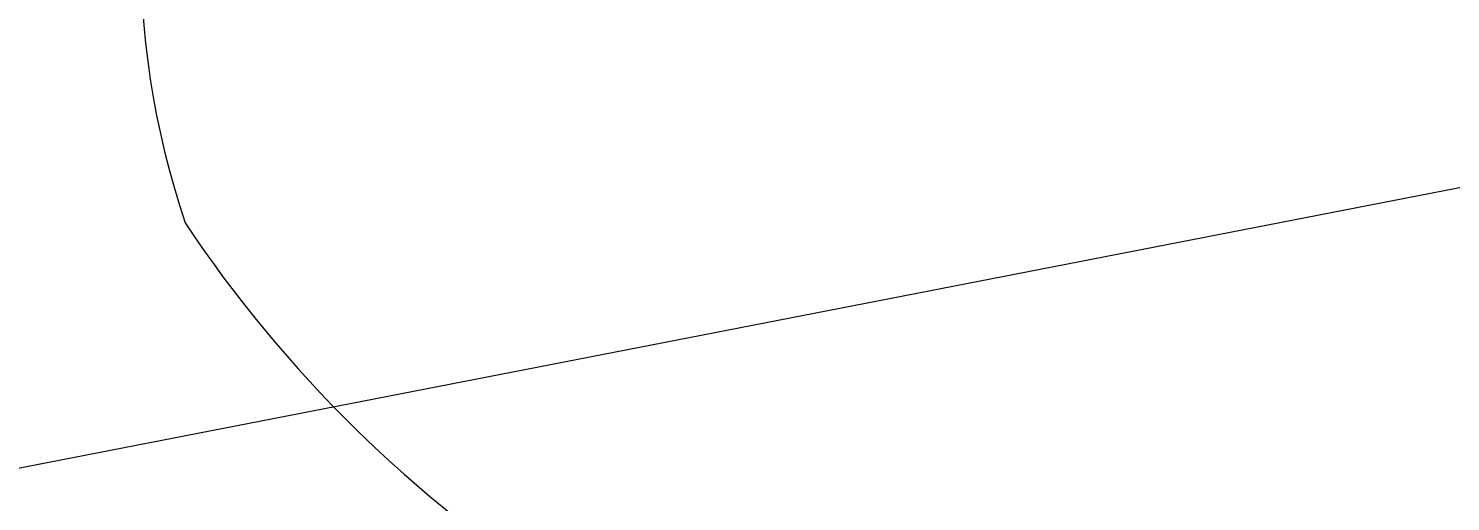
# Model space of a CAD drawing. Header units: millimetres. Extents: x -13407 to 95998, y -2611 to 109495.
# Drawn here: x 17308.542 to 17309.202, y 51158.056 to 51158.276 of the extents above; entities that cross this region are included whole.
import ezdxf
from ezdxf import colors
from ezdxf.entities.mleader import LeaderData, LeaderLine
from ezdxf.math import Vec2, Vec3

# ---------------------------------------------------------------- set-up
doc = ezdxf.new("R2010")
doc.units = ezdxf.units.MM
for name, color, linetype, lineweight in [('АР_Отметки', 250, 'Continuous', 15), ('АР_Размеры', 175, 'Continuous', 9), ('АР_Сущ Несущая стена', 202, 'Continuous', 30)]:
    doc.layers.add(name, color=color, linetype=linetype, lineweight=lineweight)
doc.styles.add('ISOCPEUR', font='isocpeur.ttf', dxfattribs={"width": 0.7})

# ---------------------------------------------------------------- blocks, each defined once
blk = doc.blocks.new('_DotSmall')
at = {"color": 0, "linetype": 'ByBlock', "const_width": 0.5}
blk.add_lwpolyline([(-0.0625, 0, 1), (0.0625, 0, 1)], format="xyb", close=True, dxfattribs=at)

msp = doc.modelspace()

# ---------------------------------------------------------------- linework, layer by layer
at = {"layer": 'АР_Размеры', "color": 5, "ltscale": 150}
msp.add_line((17319.86033, 51160.27955), (15258.66368, 50758.33037), dxfattribs=at)
msp.add_line((17319.86033, 51160.27955), (15258.66368, 50758.33037), dxfattribs=at)
msp.add_line((17319.86033, 51160.27955), (15258.66368, 50758.33037), dxfattribs=at)
msp.add_line((17319.86033, 51160.27955), (15258.66368, 50758.33037), dxfattribs=at)
msp.add_line((17319.86033, 51160.27955), (15258.66368, 50758.33037), dxfattribs=at)
msp.add_line((17319.86033, 51160.27955), (15258.66368, 50758.33037), dxfattribs=at)
msp.add_line((17319.86033, 51160.27955), (15258.66368, 50758.33037), dxfattribs=at)
msp.add_line((17319.86033, 51160.27955), (15258.66368, 50758.33037), dxfattribs=at)
msp.add_line((17319.86033, 51160.27955), (15258.66368, 50758.33037), dxfattribs=at)
msp.add_line((17319.86033, 51160.27955), (15258.66368, 50758.33037), dxfattribs=at)
msp.add_line((17319.86033, 51160.27955), (15258.66368, 50758.33037), dxfattribs=at)
msp.add_line((17319.86033, 51160.27955), (15258.66368, 50758.33037), dxfattribs=at)
msp.add_line((17319.86033, 51160.27955), (15258.66368, 50758.33037), dxfattribs=at)
msp.add_line((17319.86033, 51160.27955), (15258.66368, 50758.33037), dxfattribs=at)
msp.add_line((17319.86033, 51160.27955), (15258.66368, 50758.33037), dxfattribs=at)
msp.add_line((17319.86033, 51160.27955), (15258.66368, 50758.33037), dxfattribs=at)
msp.add_line((17319.86033, 51160.27955), (15258.66368, 50758.33037), dxfattribs=at)
msp.add_line((17319.86033, 51160.27955), (15258.66368, 50758.33037), dxfattribs=at)
msp.add_line((17319.86033, 51160.27955), (15258.66368, 50758.33037), dxfattribs=at)
msp.add_line((17319.86033, 51160.27955), (15258.66368, 50758.33037), dxfattribs=at)
msp.add_line((17319.86033, 51160.27955), (15258.66368, 50758.33037), dxfattribs=at)
msp.add_line((17319.86033, 51160.27955), (15258.66368, 50758.33037), dxfattribs=at)
msp.add_line((17319.86033, 51160.27955), (15258.66368, 50758.33037), dxfattribs=at)
msp.add_line((17319.86033, 51160.27955), (15258.66368, 50758.33037), dxfattribs=at)
msp.add_line((17319.86033, 51160.27955), (15258.66368, 50758.33037), dxfattribs=at)
msp.add_line((17319.86033, 51160.27955), (15258.66368, 50758.33037), dxfattribs=at)
msp.add_line((17319.86033, 51160.27955), (15258.66368, 50758.33037), dxfattribs=at)
msp.add_line((17319.86033, 51160.27955), (15258.66368, 50758.33037), dxfattribs=at)
msp.add_line((17319.86033, 51160.27955), (15258.66368, 50758.33037), dxfattribs=at)
msp.add_line((17319.86033, 51160.27955), (15258.66368, 50758.33037), dxfattribs=at)
msp.add_line((17319.86033, 51160.27955), (15258.66368, 50758.33037), dxfattribs=at)
msp.add_line((17319.86033, 51160.27955), (15258.66368, 50758.33037), dxfattribs=at)
msp.add_line((17319.86033, 51160.27955), (15258.66368, 50758.33037), dxfattribs=at)
msp.add_line((17319.86033, 51160.27955), (15258.66368, 50758.33037), dxfattribs=at)
msp.add_line((17319.86033, 51160.27955), (15258.66368, 50758.33037), dxfattribs=at)
msp.add_line((17319.86033, 51160.27955), (15258.66368, 50758.33037), dxfattribs=at)
msp.add_line((17319.86033, 51160.27955), (15258.66368, 50758.33037), dxfattribs=at)
msp.add_line((17319.86033, 51160.27955), (15258.66368, 50758.33037), dxfattribs=at)
msp.add_line((17319.86033, 51160.27955), (15258.66368, 50758.33037), dxfattribs=at)
msp.add_line((17319.86033, 51160.27955), (15258.66368, 50758.33037), dxfattribs=at)
msp.add_line((17319.86033, 51160.27955), (15258.66368, 50758.33037), dxfattribs=at)
msp.add_line((17319.86033, 51160.27955), (15258.66368, 50758.33037), dxfattribs=at)
msp.add_line((17319.86033, 51160.27955), (15258.66368, 50758.33037), dxfattribs=at)
msp.add_line((17319.86033, 51160.27955), (15258.66368, 50758.33037), dxfattribs=at)
msp.add_line((17319.86033, 51160.27955), (15258.66368, 50758.33037), dxfattribs=at)
msp.add_line((17319.86033, 51160.27955), (15258.66368, 50758.33037), dxfattribs=at)
msp.add_line((17319.86033, 51160.27955), (15258.66368, 50758.33037), dxfattribs=at)
msp.add_line((17319.86033, 51160.27955), (15258.66368, 50758.33037), dxfattribs=at)
msp.add_line((17319.86033, 51160.27955), (15258.66368, 50758.33037), dxfattribs=at)
msp.add_line((17319.86033, 51160.27955), (15258.66368, 50758.33037), dxfattribs=at)
msp.add_line((17319.86033, 51160.27955), (15258.66368, 50758.33037), dxfattribs=at)
msp.add_line((17319.86033, 51160.27955), (15258.66368, 50758.33037), dxfattribs=at)
msp.add_line((17319.86033, 51160.27955), (15258.66368, 50758.33037), dxfattribs=at)
msp.add_line((17319.86033, 51160.27955), (15258.66368, 50758.33037), dxfattribs=at)
msp.add_line((17319.86033, 51160.27955), (15258.66368, 50758.33037), dxfattribs=at)
msp.add_line((17319.86033, 51160.27955), (15258.66368, 50758.33037), dxfattribs=at)
msp.add_line((17319.86033, 51160.27955), (15258.66368, 50758.33037), dxfattribs=at)
at = {"layer": 'АР_Размеры', "color": 5, "lineweight": 0, "ltscale": 100, "transparency": 33554687}
msp.add_lwpolyline([(17305.99768, 51167.42707), (17307.25304, 51160.34408, 0.430028), (17307.6094, 51160.07975), (17308.32968, 51160.20741, 0.109814), (17308.45152, 51160.25803), (17310.34349, 51161.46014, -0.800036), (17310.78362, 51161.06024, -0.079083), (17308.78421, 51158.65355, 0.348803), (17308.61433, 51158.18553, 0.436125), (17309.48596, 51158.04443, 0.038423), (17310.66546, 51159.25614, -0.086853), (17312.27523, 51160.60546, -0.346763), (17312.64947, 51160.5571), (17313.25733, 51159.92187, 0.527877), (17313.75291, 51160.0097), (17314.10543, 51160.81515, -0.527877), (17314.60101, 51160.90299), (17315.20893, 51160.26776, 0.527877), (17315.70452, 51160.3556), (17316.05703, 51161.16105, -0.469739), (17316.50946, 51161.28551), (17318.03035, 51160.20279, 0.667984), (17318.50512, 51160.50571), (17316.93483, 51169.36554, 0.414214)], format="xyb", dxfattribs=at)
msp.add_lwpolyline([(17305.99768, 51167.42707), (17307.25304, 51160.34408, 0.430028), (17307.6094, 51160.07975), (17308.32968, 51160.20741, 0.109814), (17308.45152, 51160.25803), (17310.34349, 51161.46014, -0.800036), (17310.78362, 51161.06024, -0.079083), (17308.78421, 51158.65355, 0.348803), (17308.61433, 51158.18553, 0.436125), (17309.48596, 51158.04443, 0.038423), (17310.66546, 51159.25614, -0.086853), (17312.27523, 51160.60546, -0.346763), (17312.64947, 51160.5571), (17313.25733, 51159.92187, 0.527877), (17313.75291, 51160.0097), (17314.10543, 51160.81515, -0.527877), (17314.60101, 51160.90299), (17315.20893, 51160.26776, 0.527877), (17315.70452, 51160.3556), (17316.05703, 51161.16105, -0.469739), (17316.50946, 51161.28551), (17318.03035, 51160.20279, 0.667984), (17318.50512, 51160.50571), (17316.93483, 51169.36554, 0.414214)], format="xyb", dxfattribs=at)
msp.add_lwpolyline([(17305.99768, 51167.42707), (17307.25304, 51160.34408, 0.430028), (17307.6094, 51160.07975), (17308.32968, 51160.20741, 0.109814), (17308.45152, 51160.25803), (17310.34349, 51161.46014, -0.800036), (17310.78362, 51161.06024, -0.079083), (17308.78421, 51158.65355, 0.348803), (17308.61433, 51158.18553, 0.436125), (17309.48596, 51158.04443, 0.038423), (17310.66546, 51159.25614, -0.086853), (17312.27523, 51160.60546, -0.346763), (17312.64947, 51160.5571), (17313.25733, 51159.92187, 0.527877), (17313.75291, 51160.0097), (17314.10543, 51160.81515, -0.527877), (17314.60101, 51160.90299), (17315.20893, 51160.26776, 0.527877), (17315.70452, 51160.3556), (17316.05703, 51161.16105, -0.469739), (17316.50946, 51161.28551), (17318.03035, 51160.20279, 0.667984), (17318.50512, 51160.50571), (17316.93483, 51169.36554, 0.414214)], format="xyb", dxfattribs=at)
msp.add_lwpolyline([(17305.99768, 51167.42707), (17307.25304, 51160.34408, 0.430028), (17307.6094, 51160.07975), (17308.32968, 51160.20741, 0.109814), (17308.45152, 51160.25803), (17310.34349, 51161.46014, -0.800036), (17310.78362, 51161.06024, -0.079083), (17308.78421, 51158.65355, 0.348803), (17308.61433, 51158.18553, 0.436125), (17309.48596, 51158.04443, 0.038423), (17310.66546, 51159.25614, -0.086853), (17312.27523, 51160.60546, -0.346763), (17312.64947, 51160.5571), (17313.25733, 51159.92187, 0.527877), (17313.75291, 51160.0097), (17314.10543, 51160.81515, -0.527877), (17314.60101, 51160.90299), (17315.20893, 51160.26776, 0.527877), (17315.70452, 51160.3556), (17316.05703, 51161.16105, -0.469739), (17316.50946, 51161.28551), (17318.03035, 51160.20279, 0.667984), (17318.50512, 51160.50571), (17316.93483, 51169.36554, 0.414214)], format="xyb", dxfattribs=at)
msp.add_lwpolyline([(17305.99768, 51167.42707), (17307.25304, 51160.34408, 0.430028), (17307.6094, 51160.07975), (17308.32968, 51160.20741, 0.109814), (17308.45152, 51160.25803), (17310.34349, 51161.46014, -0.800036), (17310.78362, 51161.06024, -0.079083), (17308.78421, 51158.65355, 0.348803), (17308.61433, 51158.18553, 0.436125), (17309.48596, 51158.04443, 0.038423), (17310.66546, 51159.25614, -0.086853), (17312.27523, 51160.60546, -0.346763), (17312.64947, 51160.5571), (17313.25733, 51159.92187, 0.527877), (17313.75291, 51160.0097), (17314.10543, 51160.81515, -0.527877), (17314.60101, 51160.90299), (17315.20893, 51160.26776, 0.527877), (17315.70452, 51160.3556), (17316.05703, 51161.16105, -0.469739), (17316.50946, 51161.28551), (17318.03035, 51160.20279, 0.667984), (17318.50512, 51160.50571), (17316.93483, 51169.36554, 0.414214)], format="xyb", dxfattribs=at)
msp.add_lwpolyline([(17305.99768, 51167.42707), (17307.25304, 51160.34408, 0.430028), (17307.6094, 51160.07975), (17308.32968, 51160.20741, 0.109814), (17308.45152, 51160.25803), (17310.34349, 51161.46014, -0.800036), (17310.78362, 51161.06024, -0.079083), (17308.78421, 51158.65355, 0.348803), (17308.61433, 51158.18553, 0.436125), (17309.48596, 51158.04443, 0.038423), (17310.66546, 51159.25614, -0.086853), (17312.27523, 51160.60546, -0.346763), (17312.64947, 51160.5571), (17313.25733, 51159.92187, 0.527877), (17313.75291, 51160.0097), (17314.10543, 51160.81515, -0.527877), (17314.60101, 51160.90299), (17315.20893, 51160.26776, 0.527877), (17315.70452, 51160.3556), (17316.05703, 51161.16105, -0.469739), (17316.50946, 51161.28551), (17318.03035, 51160.20279, 0.667984), (17318.50512, 51160.50571), (17316.93483, 51169.36554, 0.414214)], format="xyb", dxfattribs=at)
msp.add_lwpolyline([(17305.99768, 51167.42707), (17307.25304, 51160.34408, 0.430028), (17307.6094, 51160.07975), (17308.32968, 51160.20741, 0.109814), (17308.45152, 51160.25803), (17310.34349, 51161.46014, -0.800036), (17310.78362, 51161.06024, -0.079083), (17308.78421, 51158.65355, 0.348803), (17308.61433, 51158.18553, 0.436125), (17309.48596, 51158.04443, 0.038423), (17310.66546, 51159.25614, -0.086853), (17312.27523, 51160.60546, -0.346763), (17312.64947, 51160.5571), (17313.25733, 51159.92187, 0.527877), (17313.75291, 51160.0097), (17314.10543, 51160.81515, -0.527877), (17314.60101, 51160.90299), (17315.20893, 51160.26776, 0.527877), (17315.70452, 51160.3556), (17316.05703, 51161.16105, -0.469739), (17316.50946, 51161.28551), (17318.03035, 51160.20279, 0.667984), (17318.50512, 51160.50571), (17316.93483, 51169.36554, 0.414214)], format="xyb", dxfattribs=at)
msp.add_lwpolyline([(17305.99768, 51167.42707), (17307.25304, 51160.34408, 0.430028), (17307.6094, 51160.07975), (17308.32968, 51160.20741, 0.109814), (17308.45152, 51160.25803), (17310.34349, 51161.46014, -0.800036), (17310.78362, 51161.06024, -0.079083), (17308.78421, 51158.65355, 0.348803), (17308.61433, 51158.18553, 0.436125), (17309.48596, 51158.04443, 0.038423), (17310.66546, 51159.25614, -0.086853), (17312.27523, 51160.60546, -0.346763), (17312.64947, 51160.5571), (17313.25733, 51159.92187, 0.527877), (17313.75291, 51160.0097), (17314.10543, 51160.81515, -0.527877), (17314.60101, 51160.90299), (17315.20893, 51160.26776, 0.527877), (17315.70452, 51160.3556), (17316.05703, 51161.16105, -0.469739), (17316.50946, 51161.28551), (17318.03035, 51160.20279, 0.667984), (17318.50512, 51160.50571), (17316.93483, 51169.36554, 0.414214)], format="xyb", dxfattribs=at)
msp.add_lwpolyline([(17305.99768, 51167.42707), (17307.25304, 51160.34408, 0.430028), (17307.6094, 51160.07975), (17308.32968, 51160.20741, 0.109814), (17308.45152, 51160.25803), (17310.34349, 51161.46014, -0.800036), (17310.78362, 51161.06024, -0.079083), (17308.78421, 51158.65355, 0.348803), (17308.61433, 51158.18553, 0.436125), (17309.48596, 51158.04443, 0.038423), (17310.66546, 51159.25614, -0.086853), (17312.27523, 51160.60546, -0.346763), (17312.64947, 51160.5571), (17313.25733, 51159.92187, 0.527877), (17313.75291, 51160.0097), (17314.10543, 51160.81515, -0.527877), (17314.60101, 51160.90299), (17315.20893, 51160.26776, 0.527877), (17315.70452, 51160.3556), (17316.05703, 51161.16105, -0.469739), (17316.50946, 51161.28551), (17318.03035, 51160.20279, 0.667984), (17318.50512, 51160.50571), (17316.93483, 51169.36554, 0.414214)], format="xyb", dxfattribs=at)
msp.add_lwpolyline([(17305.99768, 51167.42707), (17307.25304, 51160.34408, 0.430028), (17307.6094, 51160.07975), (17308.32968, 51160.20741, 0.109814), (17308.45152, 51160.25803), (17310.34349, 51161.46014, -0.800036), (17310.78362, 51161.06024, -0.079083), (17308.78421, 51158.65355, 0.348803), (17308.61433, 51158.18553, 0.436125), (17309.48596, 51158.04443, 0.038423), (17310.66546, 51159.25614, -0.086853), (17312.27523, 51160.60546, -0.346763), (17312.64947, 51160.5571), (17313.25733, 51159.92187, 0.527877), (17313.75291, 51160.0097), (17314.10543, 51160.81515, -0.527877), (17314.60101, 51160.90299), (17315.20893, 51160.26776, 0.527877), (17315.70452, 51160.3556), (17316.05703, 51161.16105, -0.469739), (17316.50946, 51161.28551), (17318.03035, 51160.20279, 0.667984), (17318.50512, 51160.50571), (17316.93483, 51169.36554, 0.414214)], format="xyb", dxfattribs=at)
msp.add_lwpolyline([(17305.99768, 51167.42707), (17307.25304, 51160.34408, 0.430028), (17307.6094, 51160.07975), (17308.32968, 51160.20741, 0.109814), (17308.45152, 51160.25803), (17310.34349, 51161.46014, -0.800036), (17310.78362, 51161.06024, -0.079083), (17308.78421, 51158.65355, 0.348803), (17308.61433, 51158.18553, 0.436125), (17309.48596, 51158.04443, 0.038423), (17310.66546, 51159.25614, -0.086853), (17312.27523, 51160.60546, -0.346763), (17312.64947, 51160.5571), (17313.25733, 51159.92187, 0.527877), (17313.75291, 51160.0097), (17314.10543, 51160.81515, -0.527877), (17314.60101, 51160.90299), (17315.20893, 51160.26776, 0.527877), (17315.70452, 51160.3556), (17316.05703, 51161.16105, -0.469739), (17316.50946, 51161.28551), (17318.03035, 51160.20279, 0.667984), (17318.50512, 51160.50571), (17316.93483, 51169.36554, 0.414214)], format="xyb", dxfattribs=at)
msp.add_lwpolyline([(17305.99768, 51167.42707), (17307.25304, 51160.34408, 0.430028), (17307.6094, 51160.07975), (17308.32968, 51160.20741, 0.109814), (17308.45152, 51160.25803), (17310.34349, 51161.46014, -0.800036), (17310.78362, 51161.06024, -0.079083), (17308.78421, 51158.65355, 0.348803), (17308.61433, 51158.18553, 0.436125), (17309.48596, 51158.04443, 0.038423), (17310.66546, 51159.25614, -0.086853), (17312.27523, 51160.60546, -0.346763), (17312.64947, 51160.5571), (17313.25733, 51159.92187, 0.527877), (17313.75291, 51160.0097), (17314.10543, 51160.81515, -0.527877), (17314.60101, 51160.90299), (17315.20893, 51160.26776, 0.527877), (17315.70452, 51160.3556), (17316.05703, 51161.16105, -0.469739), (17316.50946, 51161.28551), (17318.03035, 51160.20279, 0.667984), (17318.50512, 51160.50571), (17316.93483, 51169.36554, 0.414214)], format="xyb", dxfattribs=at)
msp.add_lwpolyline([(17305.99768, 51167.42707), (17307.25304, 51160.34408, 0.430028), (17307.6094, 51160.07975), (17308.32968, 51160.20741, 0.109814), (17308.45152, 51160.25803), (17310.34349, 51161.46014, -0.800036), (17310.78362, 51161.06024, -0.079083), (17308.78421, 51158.65355, 0.348803), (17308.61433, 51158.18553, 0.436125), (17309.48596, 51158.04443, 0.038423), (17310.66546, 51159.25614, -0.086853), (17312.27523, 51160.60546, -0.346763), (17312.64947, 51160.5571), (17313.25733, 51159.92187, 0.527877), (17313.75291, 51160.0097), (17314.10543, 51160.81515, -0.527877), (17314.60101, 51160.90299), (17315.20893, 51160.26776, 0.527877), (17315.70452, 51160.3556), (17316.05703, 51161.16105, -0.469739), (17316.50946, 51161.28551), (17318.03035, 51160.20279, 0.667984), (17318.50512, 51160.50571), (17316.93483, 51169.36554, 0.414214)], format="xyb", dxfattribs=at)
msp.add_lwpolyline([(17305.99768, 51167.42707), (17307.25304, 51160.34408, 0.430028), (17307.6094, 51160.07975), (17308.32968, 51160.20741, 0.109814), (17308.45152, 51160.25803), (17310.34349, 51161.46014, -0.800036), (17310.78362, 51161.06024, -0.079083), (17308.78421, 51158.65355, 0.348803), (17308.61433, 51158.18553, 0.436125), (17309.48596, 51158.04443, 0.038423), (17310.66546, 51159.25614, -0.086853), (17312.27523, 51160.60546, -0.346763), (17312.64947, 51160.5571), (17313.25733, 51159.92187, 0.527877), (17313.75291, 51160.0097), (17314.10543, 51160.81515, -0.527877), (17314.60101, 51160.90299), (17315.20893, 51160.26776, 0.527877), (17315.70452, 51160.3556), (17316.05703, 51161.16105, -0.469739), (17316.50946, 51161.28551), (17318.03035, 51160.20279, 0.667984), (17318.50512, 51160.50571), (17316.93483, 51169.36554, 0.414214)], format="xyb", dxfattribs=at)
msp.add_lwpolyline([(17305.99768, 51167.42707), (17307.25304, 51160.34408, 0.430028), (17307.6094, 51160.07975), (17308.32968, 51160.20741, 0.109814), (17308.45152, 51160.25803), (17310.34349, 51161.46014, -0.800036), (17310.78362, 51161.06024, -0.079083), (17308.78421, 51158.65355, 0.348803), (17308.61433, 51158.18553, 0.436125), (17309.48596, 51158.04443, 0.038423), (17310.66546, 51159.25614, -0.086853), (17312.27523, 51160.60546, -0.346763), (17312.64947, 51160.5571), (17313.25733, 51159.92187, 0.527877), (17313.75291, 51160.0097), (17314.10543, 51160.81515, -0.527877), (17314.60101, 51160.90299), (17315.20893, 51160.26776, 0.527877), (17315.70452, 51160.3556), (17316.05703, 51161.16105, -0.469739), (17316.50946, 51161.28551), (17318.03035, 51160.20279, 0.667984), (17318.50512, 51160.50571), (17316.93483, 51169.36554, 0.414214)], format="xyb", dxfattribs=at)
msp.add_lwpolyline([(17305.99768, 51167.42707), (17307.25304, 51160.34408, 0.430028), (17307.6094, 51160.07975), (17308.32968, 51160.20741, 0.109814), (17308.45152, 51160.25803), (17310.34349, 51161.46014, -0.800036), (17310.78362, 51161.06024, -0.079083), (17308.78421, 51158.65355, 0.348803), (17308.61433, 51158.18553, 0.436125), (17309.48596, 51158.04443, 0.038423), (17310.66546, 51159.25614, -0.086853), (17312.27523, 51160.60546, -0.346763), (17312.64947, 51160.5571), (17313.25733, 51159.92187, 0.527877), (17313.75291, 51160.0097), (17314.10543, 51160.81515, -0.527877), (17314.60101, 51160.90299), (17315.20893, 51160.26776, 0.527877), (17315.70452, 51160.3556), (17316.05703, 51161.16105, -0.469739), (17316.50946, 51161.28551), (17318.03035, 51160.20279, 0.667984), (17318.50512, 51160.50571), (17316.93483, 51169.36554, 0.414214)], format="xyb", dxfattribs=at)
msp.add_lwpolyline([(17305.99768, 51167.42707), (17307.25304, 51160.34408, 0.430028), (17307.6094, 51160.07975), (17308.32968, 51160.20741, 0.109814), (17308.45152, 51160.25803), (17310.34349, 51161.46014, -0.800036), (17310.78362, 51161.06024, -0.079083), (17308.78421, 51158.65355, 0.348803), (17308.61433, 51158.18553, 0.436125), (17309.48596, 51158.04443, 0.038423), (17310.66546, 51159.25614, -0.086853), (17312.27523, 51160.60546, -0.346763), (17312.64947, 51160.5571), (17313.25733, 51159.92187, 0.527877), (17313.75291, 51160.0097), (17314.10543, 51160.81515, -0.527877), (17314.60101, 51160.90299), (17315.20893, 51160.26776, 0.527877), (17315.70452, 51160.3556), (17316.05703, 51161.16105, -0.469739), (17316.50946, 51161.28551), (17318.03035, 51160.20279, 0.667984), (17318.50512, 51160.50571), (17316.93483, 51169.36554, 0.414214)], format="xyb", dxfattribs=at)
msp.add_lwpolyline([(17305.99768, 51167.42707), (17307.25304, 51160.34408, 0.430028), (17307.6094, 51160.07975), (17308.32968, 51160.20741, 0.109814), (17308.45152, 51160.25803), (17310.34349, 51161.46014, -0.800036), (17310.78362, 51161.06024, -0.079083), (17308.78421, 51158.65355, 0.348803), (17308.61433, 51158.18553, 0.436125), (17309.48596, 51158.04443, 0.038423), (17310.66546, 51159.25614, -0.086853), (17312.27523, 51160.60546, -0.346763), (17312.64947, 51160.5571), (17313.25733, 51159.92187, 0.527877), (17313.75291, 51160.0097), (17314.10543, 51160.81515, -0.527877), (17314.60101, 51160.90299), (17315.20893, 51160.26776, 0.527877), (17315.70452, 51160.3556), (17316.05703, 51161.16105, -0.469739), (17316.50946, 51161.28551), (17318.03035, 51160.20279, 0.667984), (17318.50512, 51160.50571), (17316.93483, 51169.36554, 0.414214)], format="xyb", dxfattribs=at)
msp.add_lwpolyline([(17305.99768, 51167.42707), (17307.25304, 51160.34408, 0.430028), (17307.6094, 51160.07975), (17308.32968, 51160.20741, 0.109814), (17308.45152, 51160.25803), (17310.34349, 51161.46014, -0.800036), (17310.78362, 51161.06024, -0.079083), (17308.78421, 51158.65355, 0.348803), (17308.61433, 51158.18553, 0.436125), (17309.48596, 51158.04443, 0.038423), (17310.66546, 51159.25614, -0.086853), (17312.27523, 51160.60546, -0.346763), (17312.64947, 51160.5571), (17313.25733, 51159.92187, 0.527877), (17313.75291, 51160.0097), (17314.10543, 51160.81515, -0.527877), (17314.60101, 51160.90299), (17315.20893, 51160.26776, 0.527877), (17315.70452, 51160.3556), (17316.05703, 51161.16105, -0.469739), (17316.50946, 51161.28551), (17318.03035, 51160.20279, 0.667984), (17318.50512, 51160.50571), (17316.93483, 51169.36554, 0.414214)], format="xyb", dxfattribs=at)
msp.add_lwpolyline([(17305.99768, 51167.42707), (17307.25304, 51160.34408, 0.430028), (17307.6094, 51160.07975), (17308.32968, 51160.20741, 0.109814), (17308.45152, 51160.25803), (17310.34349, 51161.46014, -0.800036), (17310.78362, 51161.06024, -0.079083), (17308.78421, 51158.65355, 0.348803), (17308.61433, 51158.18553, 0.436125), (17309.48596, 51158.04443, 0.038423), (17310.66546, 51159.25614, -0.086853), (17312.27523, 51160.60546, -0.346763), (17312.64947, 51160.5571), (17313.25733, 51159.92187, 0.527877), (17313.75291, 51160.0097), (17314.10543, 51160.81515, -0.527877), (17314.60101, 51160.90299), (17315.20893, 51160.26776, 0.527877), (17315.70452, 51160.3556), (17316.05703, 51161.16105, -0.469739), (17316.50946, 51161.28551), (17318.03035, 51160.20279, 0.667984), (17318.50512, 51160.50571), (17316.93483, 51169.36554, 0.414214)], format="xyb", dxfattribs=at)
msp.add_lwpolyline([(17305.99768, 51167.42707), (17307.25304, 51160.34408, 0.430028), (17307.6094, 51160.07975), (17308.32968, 51160.20741, 0.109814), (17308.45152, 51160.25803), (17310.34349, 51161.46014, -0.800036), (17310.78362, 51161.06024, -0.079083), (17308.78421, 51158.65355, 0.348803), (17308.61433, 51158.18553, 0.436125), (17309.48596, 51158.04443, 0.038423), (17310.66546, 51159.25614, -0.086853), (17312.27523, 51160.60546, -0.346763), (17312.64947, 51160.5571), (17313.25733, 51159.92187, 0.527877), (17313.75291, 51160.0097), (17314.10543, 51160.81515, -0.527877), (17314.60101, 51160.90299), (17315.20893, 51160.26776, 0.527877), (17315.70452, 51160.3556), (17316.05703, 51161.16105, -0.469739), (17316.50946, 51161.28551), (17318.03035, 51160.20279, 0.667984), (17318.50512, 51160.50571), (17316.93483, 51169.36554, 0.414214)], format="xyb", dxfattribs=at)
msp.add_lwpolyline([(17305.99768, 51167.42707), (17307.25304, 51160.34408, 0.430028), (17307.6094, 51160.07975), (17308.32968, 51160.20741, 0.109814), (17308.45152, 51160.25803), (17310.34349, 51161.46014, -0.800036), (17310.78362, 51161.06024, -0.079083), (17308.78421, 51158.65355, 0.348803), (17308.61433, 51158.18553, 0.436125), (17309.48596, 51158.04443, 0.038423), (17310.66546, 51159.25614, -0.086853), (17312.27523, 51160.60546, -0.346763), (17312.64947, 51160.5571), (17313.25733, 51159.92187, 0.527877), (17313.75291, 51160.0097), (17314.10543, 51160.81515, -0.527877), (17314.60101, 51160.90299), (17315.20893, 51160.26776, 0.527877), (17315.70452, 51160.3556), (17316.05703, 51161.16105, -0.469739), (17316.50946, 51161.28551), (17318.03035, 51160.20279, 0.667984), (17318.50512, 51160.50571), (17316.93483, 51169.36554, 0.414214)], format="xyb", dxfattribs=at)
msp.add_lwpolyline([(17305.99768, 51167.42707), (17307.25304, 51160.34408, 0.430028), (17307.6094, 51160.07975), (17308.32968, 51160.20741, 0.109814), (17308.45152, 51160.25803), (17310.34349, 51161.46014, -0.800036), (17310.78362, 51161.06024, -0.079083), (17308.78421, 51158.65355, 0.348803), (17308.61433, 51158.18553, 0.436125), (17309.48596, 51158.04443, 0.038423), (17310.66546, 51159.25614, -0.086853), (17312.27523, 51160.60546, -0.346763), (17312.64947, 51160.5571), (17313.25733, 51159.92187, 0.527877), (17313.75291, 51160.0097), (17314.10543, 51160.81515, -0.527877), (17314.60101, 51160.90299), (17315.20893, 51160.26776, 0.527877), (17315.70452, 51160.3556), (17316.05703, 51161.16105, -0.469739), (17316.50946, 51161.28551), (17318.03035, 51160.20279, 0.667984), (17318.50512, 51160.50571), (17316.93483, 51169.36554, 0.414214)], format="xyb", dxfattribs=at)
msp.add_lwpolyline([(17305.99768, 51167.42707), (17307.25304, 51160.34408, 0.430028), (17307.6094, 51160.07975), (17308.32968, 51160.20741, 0.109814), (17308.45152, 51160.25803), (17310.34349, 51161.46014, -0.800036), (17310.78362, 51161.06024, -0.079083), (17308.78421, 51158.65355, 0.348803), (17308.61433, 51158.18553, 0.436125), (17309.48596, 51158.04443, 0.038423), (17310.66546, 51159.25614, -0.086853), (17312.27523, 51160.60546, -0.346763), (17312.64947, 51160.5571), (17313.25733, 51159.92187, 0.527877), (17313.75291, 51160.0097), (17314.10543, 51160.81515, -0.527877), (17314.60101, 51160.90299), (17315.20893, 51160.26776, 0.527877), (17315.70452, 51160.3556), (17316.05703, 51161.16105, -0.469739), (17316.50946, 51161.28551), (17318.03035, 51160.20279, 0.667984), (17318.50512, 51160.50571), (17316.93483, 51169.36554, 0.414214)], format="xyb", dxfattribs=at)
msp.add_lwpolyline([(17305.99768, 51167.42707), (17307.25304, 51160.34408, 0.430028), (17307.6094, 51160.07975), (17308.32968, 51160.20741, 0.109814), (17308.45152, 51160.25803), (17310.34349, 51161.46014, -0.800036), (17310.78362, 51161.06024, -0.079083), (17308.78421, 51158.65355, 0.348803), (17308.61433, 51158.18553, 0.436125), (17309.48596, 51158.04443, 0.038423), (17310.66546, 51159.25614, -0.086853), (17312.27523, 51160.60546, -0.346763), (17312.64947, 51160.5571), (17313.25733, 51159.92187, 0.527877), (17313.75291, 51160.0097), (17314.10543, 51160.81515, -0.527877), (17314.60101, 51160.90299), (17315.20893, 51160.26776, 0.527877), (17315.70452, 51160.3556), (17316.05703, 51161.16105, -0.469739), (17316.50946, 51161.28551), (17318.03035, 51160.20279, 0.667984), (17318.50512, 51160.50571), (17316.93483, 51169.36554, 0.414214)], format="xyb", dxfattribs=at)
msp.add_lwpolyline([(17305.99768, 51167.42707), (17307.25304, 51160.34408, 0.430028), (17307.6094, 51160.07975), (17308.32968, 51160.20741, 0.109814), (17308.45152, 51160.25803), (17310.34349, 51161.46014, -0.800036), (17310.78362, 51161.06024, -0.079083), (17308.78421, 51158.65355, 0.348803), (17308.61433, 51158.18553, 0.436125), (17309.48596, 51158.04443, 0.038423), (17310.66546, 51159.25614, -0.086853), (17312.27523, 51160.60546, -0.346763), (17312.64947, 51160.5571), (17313.25733, 51159.92187, 0.527877), (17313.75291, 51160.0097), (17314.10543, 51160.81515, -0.527877), (17314.60101, 51160.90299), (17315.20893, 51160.26776, 0.527877), (17315.70452, 51160.3556), (17316.05703, 51161.16105, -0.469739), (17316.50946, 51161.28551), (17318.03035, 51160.20279, 0.667984), (17318.50512, 51160.50571), (17316.93483, 51169.36554, 0.414214)], format="xyb", dxfattribs=at)
msp.add_lwpolyline([(17305.99768, 51167.42707), (17307.25304, 51160.34408, 0.430028), (17307.6094, 51160.07975), (17308.32968, 51160.20741, 0.109814), (17308.45152, 51160.25803), (17310.34349, 51161.46014, -0.800036), (17310.78362, 51161.06024, -0.079083), (17308.78421, 51158.65355, 0.348803), (17308.61433, 51158.18553, 0.436125), (17309.48596, 51158.04443, 0.038423), (17310.66546, 51159.25614, -0.086853), (17312.27523, 51160.60546, -0.346763), (17312.64947, 51160.5571), (17313.25733, 51159.92187, 0.527877), (17313.75291, 51160.0097), (17314.10543, 51160.81515, -0.527877), (17314.60101, 51160.90299), (17315.20893, 51160.26776, 0.527877), (17315.70452, 51160.3556), (17316.05703, 51161.16105, -0.469739), (17316.50946, 51161.28551), (17318.03035, 51160.20279, 0.667984), (17318.50512, 51160.50571), (17316.93483, 51169.36554, 0.414214)], format="xyb", dxfattribs=at)
msp.add_lwpolyline([(17305.99768, 51167.42707), (17307.25304, 51160.34408, 0.430028), (17307.6094, 51160.07975), (17308.32968, 51160.20741, 0.109814), (17308.45152, 51160.25803), (17310.34349, 51161.46014, -0.800036), (17310.78362, 51161.06024, -0.079083), (17308.78421, 51158.65355, 0.348803), (17308.61433, 51158.18553, 0.436125), (17309.48596, 51158.04443, 0.038423), (17310.66546, 51159.25614, -0.086853), (17312.27523, 51160.60546, -0.346763), (17312.64947, 51160.5571), (17313.25733, 51159.92187, 0.527877), (17313.75291, 51160.0097), (17314.10543, 51160.81515, -0.527877), (17314.60101, 51160.90299), (17315.20893, 51160.26776, 0.527877), (17315.70452, 51160.3556), (17316.05703, 51161.16105, -0.469739), (17316.50946, 51161.28551), (17318.03035, 51160.20279, 0.667984), (17318.50512, 51160.50571), (17316.93483, 51169.36554, 0.414214)], format="xyb", dxfattribs=at)
msp.add_lwpolyline([(17305.99768, 51167.42707), (17307.25304, 51160.34408, 0.430028), (17307.6094, 51160.07975), (17308.32968, 51160.20741, 0.109814), (17308.45152, 51160.25803), (17310.34349, 51161.46014, -0.800036), (17310.78362, 51161.06024, -0.079083), (17308.78421, 51158.65355, 0.348803), (17308.61433, 51158.18553, 0.436125), (17309.48596, 51158.04443, 0.038423), (17310.66546, 51159.25614, -0.086853), (17312.27523, 51160.60546, -0.346763), (17312.64947, 51160.5571), (17313.25733, 51159.92187, 0.527877), (17313.75291, 51160.0097), (17314.10543, 51160.81515, -0.527877), (17314.60101, 51160.90299), (17315.20893, 51160.26776, 0.527877), (17315.70452, 51160.3556), (17316.05703, 51161.16105, -0.469739), (17316.50946, 51161.28551), (17318.03035, 51160.20279, 0.667984), (17318.50512, 51160.50571), (17316.93483, 51169.36554, 0.414214)], format="xyb", dxfattribs=at)
msp.add_lwpolyline([(17305.99768, 51167.42707), (17307.25304, 51160.34408, 0.430028), (17307.6094, 51160.07975), (17308.32968, 51160.20741, 0.109814), (17308.45152, 51160.25803), (17310.34349, 51161.46014, -0.800036), (17310.78362, 51161.06024, -0.079083), (17308.78421, 51158.65355, 0.348803), (17308.61433, 51158.18553, 0.436125), (17309.48596, 51158.04443, 0.038423), (17310.66546, 51159.25614, -0.086853), (17312.27523, 51160.60546, -0.346763), (17312.64947, 51160.5571), (17313.25733, 51159.92187, 0.527877), (17313.75291, 51160.0097), (17314.10543, 51160.81515, -0.527877), (17314.60101, 51160.90299), (17315.20893, 51160.26776, 0.527877), (17315.70452, 51160.3556), (17316.05703, 51161.16105, -0.469739), (17316.50946, 51161.28551), (17318.03035, 51160.20279, 0.667984), (17318.50512, 51160.50571), (17316.93483, 51169.36554, 0.414214)], format="xyb", dxfattribs=at)
msp.add_lwpolyline([(17305.99768, 51167.42707), (17307.25304, 51160.34408, 0.430028), (17307.6094, 51160.07975), (17308.32968, 51160.20741, 0.109814), (17308.45152, 51160.25803), (17310.34349, 51161.46014, -0.800036), (17310.78362, 51161.06024, -0.079083), (17308.78421, 51158.65355, 0.348803), (17308.61433, 51158.18553, 0.436125), (17309.48596, 51158.04443, 0.038423), (17310.66546, 51159.25614, -0.086853), (17312.27523, 51160.60546, -0.346763), (17312.64947, 51160.5571), (17313.25733, 51159.92187, 0.527877), (17313.75291, 51160.0097), (17314.10543, 51160.81515, -0.527877), (17314.60101, 51160.90299), (17315.20893, 51160.26776, 0.527877), (17315.70452, 51160.3556), (17316.05703, 51161.16105, -0.469739), (17316.50946, 51161.28551), (17318.03035, 51160.20279, 0.667984), (17318.50512, 51160.50571), (17316.93483, 51169.36554, 0.414214)], format="xyb", dxfattribs=at)
msp.add_lwpolyline([(17305.99768, 51167.42707), (17307.25304, 51160.34408, 0.430028), (17307.6094, 51160.07975), (17308.32968, 51160.20741, 0.109814), (17308.45152, 51160.25803), (17310.34349, 51161.46014, -0.800036), (17310.78362, 51161.06024, -0.079083), (17308.78421, 51158.65355, 0.348803), (17308.61433, 51158.18553, 0.436125), (17309.48596, 51158.04443, 0.038423), (17310.66546, 51159.25614, -0.086853), (17312.27523, 51160.60546, -0.346763), (17312.64947, 51160.5571), (17313.25733, 51159.92187, 0.527877), (17313.75291, 51160.0097), (17314.10543, 51160.81515, -0.527877), (17314.60101, 51160.90299), (17315.20893, 51160.26776, 0.527877), (17315.70452, 51160.3556), (17316.05703, 51161.16105, -0.469739), (17316.50946, 51161.28551), (17318.03035, 51160.20279, 0.667984), (17318.50512, 51160.50571), (17316.93483, 51169.36554, 0.414214)], format="xyb", dxfattribs=at)
msp.add_lwpolyline([(17305.99768, 51167.42707), (17307.25304, 51160.34408, 0.430028), (17307.6094, 51160.07975), (17308.32968, 51160.20741, 0.109814), (17308.45152, 51160.25803), (17310.34349, 51161.46014, -0.800036), (17310.78362, 51161.06024, -0.079083), (17308.78421, 51158.65355, 0.348803), (17308.61433, 51158.18553, 0.436125), (17309.48596, 51158.04443, 0.038423), (17310.66546, 51159.25614, -0.086853), (17312.27523, 51160.60546, -0.346763), (17312.64947, 51160.5571), (17313.25733, 51159.92187, 0.527877), (17313.75291, 51160.0097), (17314.10543, 51160.81515, -0.527877), (17314.60101, 51160.90299), (17315.20893, 51160.26776, 0.527877), (17315.70452, 51160.3556), (17316.05703, 51161.16105, -0.469739), (17316.50946, 51161.28551), (17318.03035, 51160.20279, 0.667984), (17318.50512, 51160.50571), (17316.93483, 51169.36554, 0.414214)], format="xyb", dxfattribs=at)
msp.add_lwpolyline([(17305.99768, 51167.42707), (17307.25304, 51160.34408, 0.430028), (17307.6094, 51160.07975), (17308.32968, 51160.20741, 0.109814), (17308.45152, 51160.25803), (17310.34349, 51161.46014, -0.800036), (17310.78362, 51161.06024, -0.079083), (17308.78421, 51158.65355, 0.348803), (17308.61433, 51158.18553, 0.436125), (17309.48596, 51158.04443, 0.038423), (17310.66546, 51159.25614, -0.086853), (17312.27523, 51160.60546, -0.346763), (17312.64947, 51160.5571), (17313.25733, 51159.92187, 0.527877), (17313.75291, 51160.0097), (17314.10543, 51160.81515, -0.527877), (17314.60101, 51160.90299), (17315.20893, 51160.26776, 0.527877), (17315.70452, 51160.3556), (17316.05703, 51161.16105, -0.469739), (17316.50946, 51161.28551), (17318.03035, 51160.20279, 0.667984), (17318.50512, 51160.50571), (17316.93483, 51169.36554, 0.414214)], format="xyb", dxfattribs=at)
msp.add_lwpolyline([(17305.99768, 51167.42707), (17307.25304, 51160.34408, 0.430028), (17307.6094, 51160.07975), (17308.32968, 51160.20741, 0.109814), (17308.45152, 51160.25803), (17310.34349, 51161.46014, -0.800036), (17310.78362, 51161.06024, -0.079083), (17308.78421, 51158.65355, 0.348803), (17308.61433, 51158.18553, 0.436125), (17309.48596, 51158.04443, 0.038423), (17310.66546, 51159.25614, -0.086853), (17312.27523, 51160.60546, -0.346763), (17312.64947, 51160.5571), (17313.25733, 51159.92187, 0.527877), (17313.75291, 51160.0097), (17314.10543, 51160.81515, -0.527877), (17314.60101, 51160.90299), (17315.20893, 51160.26776, 0.527877), (17315.70452, 51160.3556), (17316.05703, 51161.16105, -0.469739), (17316.50946, 51161.28551), (17318.03035, 51160.20279, 0.667984), (17318.50512, 51160.50571), (17316.93483, 51169.36554, 0.414214)], format="xyb", dxfattribs=at)
msp.add_lwpolyline([(17305.99768, 51167.42707), (17307.25304, 51160.34408, 0.430028), (17307.6094, 51160.07975), (17308.32968, 51160.20741, 0.109814), (17308.45152, 51160.25803), (17310.34349, 51161.46014, -0.800036), (17310.78362, 51161.06024, -0.079083), (17308.78421, 51158.65355, 0.348803), (17308.61433, 51158.18553, 0.436125), (17309.48596, 51158.04443, 0.038423), (17310.66546, 51159.25614, -0.086853), (17312.27523, 51160.60546, -0.346763), (17312.64947, 51160.5571), (17313.25733, 51159.92187, 0.527877), (17313.75291, 51160.0097), (17314.10543, 51160.81515, -0.527877), (17314.60101, 51160.90299), (17315.20893, 51160.26776, 0.527877), (17315.70452, 51160.3556), (17316.05703, 51161.16105, -0.469739), (17316.50946, 51161.28551), (17318.03035, 51160.20279, 0.667984), (17318.50512, 51160.50571), (17316.93483, 51169.36554, 0.414214)], format="xyb", dxfattribs=at)
msp.add_lwpolyline([(17305.99768, 51167.42707), (17307.25304, 51160.34408, 0.430028), (17307.6094, 51160.07975), (17308.32968, 51160.20741, 0.109814), (17308.45152, 51160.25803), (17310.34349, 51161.46014, -0.800036), (17310.78362, 51161.06024, -0.079083), (17308.78421, 51158.65355, 0.348803), (17308.61433, 51158.18553, 0.436125), (17309.48596, 51158.04443, 0.038423), (17310.66546, 51159.25614, -0.086853), (17312.27523, 51160.60546, -0.346763), (17312.64947, 51160.5571), (17313.25733, 51159.92187, 0.527877), (17313.75291, 51160.0097), (17314.10543, 51160.81515, -0.527877), (17314.60101, 51160.90299), (17315.20893, 51160.26776, 0.527877), (17315.70452, 51160.3556), (17316.05703, 51161.16105, -0.469739), (17316.50946, 51161.28551), (17318.03035, 51160.20279, 0.667984), (17318.50512, 51160.50571), (17316.93483, 51169.36554, 0.414214)], format="xyb", dxfattribs=at)
msp.add_lwpolyline([(17305.99768, 51167.42707), (17307.25304, 51160.34408, 0.430028), (17307.6094, 51160.07975), (17308.32968, 51160.20741, 0.109814), (17308.45152, 51160.25803), (17310.34349, 51161.46014, -0.800036), (17310.78362, 51161.06024, -0.079083), (17308.78421, 51158.65355, 0.348803), (17308.61433, 51158.18553, 0.436125), (17309.48596, 51158.04443, 0.038423), (17310.66546, 51159.25614, -0.086853), (17312.27523, 51160.60546, -0.346763), (17312.64947, 51160.5571), (17313.25733, 51159.92187, 0.527877), (17313.75291, 51160.0097), (17314.10543, 51160.81515, -0.527877), (17314.60101, 51160.90299), (17315.20893, 51160.26776, 0.527877), (17315.70452, 51160.3556), (17316.05703, 51161.16105, -0.469739), (17316.50946, 51161.28551), (17318.03035, 51160.20279, 0.667984), (17318.50512, 51160.50571), (17316.93483, 51169.36554, 0.414214)], format="xyb", dxfattribs=at)
msp.add_lwpolyline([(17305.99768, 51167.42707), (17307.25304, 51160.34408, 0.430028), (17307.6094, 51160.07975), (17308.32968, 51160.20741, 0.109814), (17308.45152, 51160.25803), (17310.34349, 51161.46014, -0.800036), (17310.78362, 51161.06024, -0.079083), (17308.78421, 51158.65355, 0.348803), (17308.61433, 51158.18553, 0.436125), (17309.48596, 51158.04443, 0.038423), (17310.66546, 51159.25614, -0.086853), (17312.27523, 51160.60546, -0.346763), (17312.64947, 51160.5571), (17313.25733, 51159.92187, 0.527877), (17313.75291, 51160.0097), (17314.10543, 51160.81515, -0.527877), (17314.60101, 51160.90299), (17315.20893, 51160.26776, 0.527877), (17315.70452, 51160.3556), (17316.05703, 51161.16105, -0.469739), (17316.50946, 51161.28551), (17318.03035, 51160.20279, 0.667984), (17318.50512, 51160.50571), (17316.93483, 51169.36554, 0.414214)], format="xyb", dxfattribs=at)
msp.add_lwpolyline([(17305.99768, 51167.42707), (17307.25304, 51160.34408, 0.430028), (17307.6094, 51160.07975), (17308.32968, 51160.20741, 0.109814), (17308.45152, 51160.25803), (17310.34349, 51161.46014, -0.800036), (17310.78362, 51161.06024, -0.079083), (17308.78421, 51158.65355, 0.348803), (17308.61433, 51158.18553, 0.436125), (17309.48596, 51158.04443, 0.038423), (17310.66546, 51159.25614, -0.086853), (17312.27523, 51160.60546, -0.346763), (17312.64947, 51160.5571), (17313.25733, 51159.92187, 0.527877), (17313.75291, 51160.0097), (17314.10543, 51160.81515, -0.527877), (17314.60101, 51160.90299), (17315.20893, 51160.26776, 0.527877), (17315.70452, 51160.3556), (17316.05703, 51161.16105, -0.469739), (17316.50946, 51161.28551), (17318.03035, 51160.20279, 0.667984), (17318.50512, 51160.50571), (17316.93483, 51169.36554, 0.414214)], format="xyb", dxfattribs=at)
msp.add_lwpolyline([(17305.99768, 51167.42707), (17307.25304, 51160.34408, 0.430028), (17307.6094, 51160.07975), (17308.32968, 51160.20741, 0.109814), (17308.45152, 51160.25803), (17310.34349, 51161.46014, -0.800036), (17310.78362, 51161.06024, -0.079083), (17308.78421, 51158.65355, 0.348803), (17308.61433, 51158.18553, 0.436125), (17309.48596, 51158.04443, 0.038423), (17310.66546, 51159.25614, -0.086853), (17312.27523, 51160.60546, -0.346763), (17312.64947, 51160.5571), (17313.25733, 51159.92187, 0.527877), (17313.75291, 51160.0097), (17314.10543, 51160.81515, -0.527877), (17314.60101, 51160.90299), (17315.20893, 51160.26776, 0.527877), (17315.70452, 51160.3556), (17316.05703, 51161.16105, -0.469739), (17316.50946, 51161.28551), (17318.03035, 51160.20279, 0.667984), (17318.50512, 51160.50571), (17316.93483, 51169.36554, 0.414214)], format="xyb", dxfattribs=at)
msp.add_lwpolyline([(17305.99768, 51167.42707), (17307.25304, 51160.34408, 0.430028), (17307.6094, 51160.07975), (17308.32968, 51160.20741, 0.109814), (17308.45152, 51160.25803), (17310.34349, 51161.46014, -0.800036), (17310.78362, 51161.06024, -0.079083), (17308.78421, 51158.65355, 0.348803), (17308.61433, 51158.18553, 0.436125), (17309.48596, 51158.04443, 0.038423), (17310.66546, 51159.25614, -0.086853), (17312.27523, 51160.60546, -0.346763), (17312.64947, 51160.5571), (17313.25733, 51159.92187, 0.527877), (17313.75291, 51160.0097), (17314.10543, 51160.81515, -0.527877), (17314.60101, 51160.90299), (17315.20893, 51160.26776, 0.527877), (17315.70452, 51160.3556), (17316.05703, 51161.16105, -0.469739), (17316.50946, 51161.28551), (17318.03035, 51160.20279, 0.667984), (17318.50512, 51160.50571), (17316.93483, 51169.36554, 0.414214)], format="xyb", dxfattribs=at)
msp.add_lwpolyline([(17305.99768, 51167.42707), (17307.25304, 51160.34408, 0.430028), (17307.6094, 51160.07975), (17308.32968, 51160.20741, 0.109814), (17308.45152, 51160.25803), (17310.34349, 51161.46014, -0.800036), (17310.78362, 51161.06024, -0.079083), (17308.78421, 51158.65355, 0.348803), (17308.61433, 51158.18553, 0.436125), (17309.48596, 51158.04443, 0.038423), (17310.66546, 51159.25614, -0.086853), (17312.27523, 51160.60546, -0.346763), (17312.64947, 51160.5571), (17313.25733, 51159.92187, 0.527877), (17313.75291, 51160.0097), (17314.10543, 51160.81515, -0.527877), (17314.60101, 51160.90299), (17315.20893, 51160.26776, 0.527877), (17315.70452, 51160.3556), (17316.05703, 51161.16105, -0.469739), (17316.50946, 51161.28551), (17318.03035, 51160.20279, 0.667984), (17318.50512, 51160.50571), (17316.93483, 51169.36554, 0.414214)], format="xyb", dxfattribs=at)
msp.add_lwpolyline([(17305.99768, 51167.42707), (17307.25304, 51160.34408, 0.430028), (17307.6094, 51160.07975), (17308.32968, 51160.20741, 0.109814), (17308.45152, 51160.25803), (17310.34349, 51161.46014, -0.800036), (17310.78362, 51161.06024, -0.079083), (17308.78421, 51158.65355, 0.348803), (17308.61433, 51158.18553, 0.436125), (17309.48596, 51158.04443, 0.038423), (17310.66546, 51159.25614, -0.086853), (17312.27523, 51160.60546, -0.346763), (17312.64947, 51160.5571), (17313.25733, 51159.92187, 0.527877), (17313.75291, 51160.0097), (17314.10543, 51160.81515, -0.527877), (17314.60101, 51160.90299), (17315.20893, 51160.26776, 0.527877), (17315.70452, 51160.3556), (17316.05703, 51161.16105, -0.469739), (17316.50946, 51161.28551), (17318.03035, 51160.20279, 0.667984), (17318.50512, 51160.50571), (17316.93483, 51169.36554, 0.414214)], format="xyb", dxfattribs=at)
msp.add_lwpolyline([(17305.99768, 51167.42707), (17307.25304, 51160.34408, 0.430028), (17307.6094, 51160.07975), (17308.32968, 51160.20741, 0.109814), (17308.45152, 51160.25803), (17310.34349, 51161.46014, -0.800036), (17310.78362, 51161.06024, -0.079083), (17308.78421, 51158.65355, 0.348803), (17308.61433, 51158.18553, 0.436125), (17309.48596, 51158.04443, 0.038423), (17310.66546, 51159.25614, -0.086853), (17312.27523, 51160.60546, -0.346763), (17312.64947, 51160.5571), (17313.25733, 51159.92187, 0.527877), (17313.75291, 51160.0097), (17314.10543, 51160.81515, -0.527877), (17314.60101, 51160.90299), (17315.20893, 51160.26776, 0.527877), (17315.70452, 51160.3556), (17316.05703, 51161.16105, -0.469739), (17316.50946, 51161.28551), (17318.03035, 51160.20279, 0.667984), (17318.50512, 51160.50571), (17316.93483, 51169.36554, 0.414214)], format="xyb", dxfattribs=at)
msp.add_lwpolyline([(17305.99768, 51167.42707), (17307.25304, 51160.34408, 0.430028), (17307.6094, 51160.07975), (17308.32968, 51160.20741, 0.109814), (17308.45152, 51160.25803), (17310.34349, 51161.46014, -0.800036), (17310.78362, 51161.06024, -0.079083), (17308.78421, 51158.65355, 0.348803), (17308.61433, 51158.18553, 0.436125), (17309.48596, 51158.04443, 0.038423), (17310.66546, 51159.25614, -0.086853), (17312.27523, 51160.60546, -0.346763), (17312.64947, 51160.5571), (17313.25733, 51159.92187, 0.527877), (17313.75291, 51160.0097), (17314.10543, 51160.81515, -0.527877), (17314.60101, 51160.90299), (17315.20893, 51160.26776, 0.527877), (17315.70452, 51160.3556), (17316.05703, 51161.16105, -0.469739), (17316.50946, 51161.28551), (17318.03035, 51160.20279, 0.667984), (17318.50512, 51160.50571), (17316.93483, 51169.36554, 0.414214)], format="xyb", dxfattribs=at)
msp.add_lwpolyline([(17305.99768, 51167.42707), (17307.25304, 51160.34408, 0.430028), (17307.6094, 51160.07975), (17308.32968, 51160.20741, 0.109814), (17308.45152, 51160.25803), (17310.34349, 51161.46014, -0.800036), (17310.78362, 51161.06024, -0.079083), (17308.78421, 51158.65355, 0.348803), (17308.61433, 51158.18553, 0.436125), (17309.48596, 51158.04443, 0.038423), (17310.66546, 51159.25614, -0.086853), (17312.27523, 51160.60546, -0.346763), (17312.64947, 51160.5571), (17313.25733, 51159.92187, 0.527877), (17313.75291, 51160.0097), (17314.10543, 51160.81515, -0.527877), (17314.60101, 51160.90299), (17315.20893, 51160.26776, 0.527877), (17315.70452, 51160.3556), (17316.05703, 51161.16105, -0.469739), (17316.50946, 51161.28551), (17318.03035, 51160.20279, 0.667984), (17318.50512, 51160.50571), (17316.93483, 51169.36554, 0.414214)], format="xyb", dxfattribs=at)
msp.add_lwpolyline([(17305.99768, 51167.42707), (17307.25304, 51160.34408, 0.430028), (17307.6094, 51160.07975), (17308.32968, 51160.20741, 0.109814), (17308.45152, 51160.25803), (17310.34349, 51161.46014, -0.800036), (17310.78362, 51161.06024, -0.079083), (17308.78421, 51158.65355, 0.348803), (17308.61433, 51158.18553, 0.436125), (17309.48596, 51158.04443, 0.038423), (17310.66546, 51159.25614, -0.086853), (17312.27523, 51160.60546, -0.346763), (17312.64947, 51160.5571), (17313.25733, 51159.92187, 0.527877), (17313.75291, 51160.0097), (17314.10543, 51160.81515, -0.527877), (17314.60101, 51160.90299), (17315.20893, 51160.26776, 0.527877), (17315.70452, 51160.3556), (17316.05703, 51161.16105, -0.469739), (17316.50946, 51161.28551), (17318.03035, 51160.20279, 0.667984), (17318.50512, 51160.50571), (17316.93483, 51169.36554, 0.414214)], format="xyb", dxfattribs=at)
msp.add_lwpolyline([(17305.99768, 51167.42707), (17307.25304, 51160.34408, 0.430028), (17307.6094, 51160.07975), (17308.32968, 51160.20741, 0.109814), (17308.45152, 51160.25803), (17310.34349, 51161.46014, -0.800036), (17310.78362, 51161.06024, -0.079083), (17308.78421, 51158.65355, 0.348803), (17308.61433, 51158.18553, 0.436125), (17309.48596, 51158.04443, 0.038423), (17310.66546, 51159.25614, -0.086853), (17312.27523, 51160.60546, -0.346763), (17312.64947, 51160.5571), (17313.25733, 51159.92187, 0.527877), (17313.75291, 51160.0097), (17314.10543, 51160.81515, -0.527877), (17314.60101, 51160.90299), (17315.20893, 51160.26776, 0.527877), (17315.70452, 51160.3556), (17316.05703, 51161.16105, -0.469739), (17316.50946, 51161.28551), (17318.03035, 51160.20279, 0.667984), (17318.50512, 51160.50571), (17316.93483, 51169.36554, 0.414214)], format="xyb", dxfattribs=at)
msp.add_lwpolyline([(17305.99768, 51167.42707), (17307.25304, 51160.34408, 0.430028), (17307.6094, 51160.07975), (17308.32968, 51160.20741, 0.109814), (17308.45152, 51160.25803), (17310.34349, 51161.46014, -0.800036), (17310.78362, 51161.06024, -0.079083), (17308.78421, 51158.65355, 0.348803), (17308.61433, 51158.18553, 0.436125), (17309.48596, 51158.04443, 0.038423), (17310.66546, 51159.25614, -0.086853), (17312.27523, 51160.60546, -0.346763), (17312.64947, 51160.5571), (17313.25733, 51159.92187, 0.527877), (17313.75291, 51160.0097), (17314.10543, 51160.81515, -0.527877), (17314.60101, 51160.90299), (17315.20893, 51160.26776, 0.527877), (17315.70452, 51160.3556), (17316.05703, 51161.16105, -0.469739), (17316.50946, 51161.28551), (17318.03035, 51160.20279, 0.667984), (17318.50512, 51160.50571), (17316.93483, 51169.36554, 0.414214)], format="xyb", dxfattribs=at)
msp.add_lwpolyline([(17305.99768, 51167.42707), (17307.25304, 51160.34408, 0.430028), (17307.6094, 51160.07975), (17308.32968, 51160.20741, 0.109814), (17308.45152, 51160.25803), (17310.34349, 51161.46014, -0.800036), (17310.78362, 51161.06024, -0.079083), (17308.78421, 51158.65355, 0.348803), (17308.61433, 51158.18553, 0.436125), (17309.48596, 51158.04443, 0.038423), (17310.66546, 51159.25614, -0.086853), (17312.27523, 51160.60546, -0.346763), (17312.64947, 51160.5571), (17313.25733, 51159.92187, 0.527877), (17313.75291, 51160.0097), (17314.10543, 51160.81515, -0.527877), (17314.60101, 51160.90299), (17315.20893, 51160.26776, 0.527877), (17315.70452, 51160.3556), (17316.05703, 51161.16105, -0.469739), (17316.50946, 51161.28551), (17318.03035, 51160.20279, 0.667984), (17318.50512, 51160.50571), (17316.93483, 51169.36554, 0.414214)], format="xyb", dxfattribs=at)
msp.add_lwpolyline([(17305.99768, 51167.42707), (17307.25304, 51160.34408, 0.430028), (17307.6094, 51160.07975), (17308.32968, 51160.20741, 0.109814), (17308.45152, 51160.25803), (17310.34349, 51161.46014, -0.800036), (17310.78362, 51161.06024, -0.079083), (17308.78421, 51158.65355, 0.348803), (17308.61433, 51158.18553, 0.436125), (17309.48596, 51158.04443, 0.038423), (17310.66546, 51159.25614, -0.086853), (17312.27523, 51160.60546, -0.346763), (17312.64947, 51160.5571), (17313.25733, 51159.92187, 0.527877), (17313.75291, 51160.0097), (17314.10543, 51160.81515, -0.527877), (17314.60101, 51160.90299), (17315.20893, 51160.26776, 0.527877), (17315.70452, 51160.3556), (17316.05703, 51161.16105, -0.469739), (17316.50946, 51161.28551), (17318.03035, 51160.20279, 0.667984), (17318.50512, 51160.50571), (17316.93483, 51169.36554, 0.414214)], format="xyb", dxfattribs=at)
msp.add_lwpolyline([(17305.99768, 51167.42707), (17307.25304, 51160.34408, 0.430028), (17307.6094, 51160.07975), (17308.32968, 51160.20741, 0.109814), (17308.45152, 51160.25803), (17310.34349, 51161.46014, -0.800036), (17310.78362, 51161.06024, -0.079083), (17308.78421, 51158.65355, 0.348803), (17308.61433, 51158.18553, 0.436125), (17309.48596, 51158.04443, 0.038423), (17310.66546, 51159.25614, -0.086853), (17312.27523, 51160.60546, -0.346763), (17312.64947, 51160.5571), (17313.25733, 51159.92187, 0.527877), (17313.75291, 51160.0097), (17314.10543, 51160.81515, -0.527877), (17314.60101, 51160.90299), (17315.20893, 51160.26776, 0.527877), (17315.70452, 51160.3556), (17316.05703, 51161.16105, -0.469739), (17316.50946, 51161.28551), (17318.03035, 51160.20279, 0.667984), (17318.50512, 51160.50571), (17316.93483, 51169.36554, 0.414214)], format="xyb", dxfattribs=at)
msp.add_lwpolyline([(17305.99768, 51167.42707), (17307.25304, 51160.34408, 0.430028), (17307.6094, 51160.07975), (17308.32968, 51160.20741, 0.109814), (17308.45152, 51160.25803), (17310.34349, 51161.46014, -0.800036), (17310.78362, 51161.06024, -0.079083), (17308.78421, 51158.65355, 0.348803), (17308.61433, 51158.18553, 0.436125), (17309.48596, 51158.04443, 0.038423), (17310.66546, 51159.25614, -0.086853), (17312.27523, 51160.60546, -0.346763), (17312.64947, 51160.5571), (17313.25733, 51159.92187, 0.527877), (17313.75291, 51160.0097), (17314.10543, 51160.81515, -0.527877), (17314.60101, 51160.90299), (17315.20893, 51160.26776, 0.527877), (17315.70452, 51160.3556), (17316.05703, 51161.16105, -0.469739), (17316.50946, 51161.28551), (17318.03035, 51160.20279, 0.667984), (17318.50512, 51160.50571), (17316.93483, 51169.36554, 0.414214)], format="xyb", dxfattribs=at)
msp.add_lwpolyline([(17305.99768, 51167.42707), (17307.25304, 51160.34408, 0.430028), (17307.6094, 51160.07975), (17308.32968, 51160.20741, 0.109814), (17308.45152, 51160.25803), (17310.34349, 51161.46014, -0.800036), (17310.78362, 51161.06024, -0.079083), (17308.78421, 51158.65355, 0.348803), (17308.61433, 51158.18553, 0.436125), (17309.48596, 51158.04443, 0.038423), (17310.66546, 51159.25614, -0.086853), (17312.27523, 51160.60546, -0.346763), (17312.64947, 51160.5571), (17313.25733, 51159.92187, 0.527877), (17313.75291, 51160.0097), (17314.10543, 51160.81515, -0.527877), (17314.60101, 51160.90299), (17315.20893, 51160.26776, 0.527877), (17315.70452, 51160.3556), (17316.05703, 51161.16105, -0.469739), (17316.50946, 51161.28551), (17318.03035, 51160.20279, 0.667984), (17318.50512, 51160.50571), (17316.93483, 51169.36554, 0.414214)], format="xyb", dxfattribs=at)
msp.add_lwpolyline([(17305.99768, 51167.42707), (17307.25304, 51160.34408, 0.430028), (17307.6094, 51160.07975), (17308.32968, 51160.20741, 0.109814), (17308.45152, 51160.25803), (17310.34349, 51161.46014, -0.800036), (17310.78362, 51161.06024, -0.079083), (17308.78421, 51158.65355, 0.348803), (17308.61433, 51158.18553, 0.436125), (17309.48596, 51158.04443, 0.038423), (17310.66546, 51159.25614, -0.086853), (17312.27523, 51160.60546, -0.346763), (17312.64947, 51160.5571), (17313.25733, 51159.92187, 0.527877), (17313.75291, 51160.0097), (17314.10543, 51160.81515, -0.527877), (17314.60101, 51160.90299), (17315.20893, 51160.26776, 0.527877), (17315.70452, 51160.3556), (17316.05703, 51161.16105, -0.469739), (17316.50946, 51161.28551), (17318.03035, 51160.20279, 0.667984), (17318.50512, 51160.50571), (17316.93483, 51169.36554, 0.414214)], format="xyb", dxfattribs=at)
at = {"layer": 'АР_Сущ Несущая стена', "lineweight": 18, "ltscale": 100}
msp.add_arc((14697.71759, 60279.23349), 9778.65462, 272.592547965, 356.635391374, dxfattribs=at)

# ---------------------------------------------------------------- leaders
at = {"layer": 'АР_Отметки'}
ml = msp.add_multileader_mtext('Standard', dxfattribs=at)
ml.set_content('+7,050', color=256, style='ISOCPEUR')
ml.set_leader_properties(color=256, linetype='Continuous', lineweight=-1)
ml.set_arrow_properties(name='DOTSMALL')
ml.build(insert=Vec2(0, 0))
ml.multileader.update_dxf_attribs({"has_text_frame": 1, "text_left_attachment_type": 4, "text_right_attachment_type": 4, "dogleg_length": 100, "arrow_head_size": 180})
ctx = ml.context
ctx.base_point, ctx.char_height, ctx.arrow_head_size, ctx.landing_gap_size, ctx.plane_origin = Vec3(29759.03742, 73529.31754), 250, 180, 50, Vec3(29677.64397, 72261.75335)
ctx.left_attachment, ctx.right_attachment = 4, 4
notes = []
notes.append((ctx, [(0, (0, 0, 0), (0, 0), (1, 0), 1, [])]))
ctx.mtext.insert, ctx.mtext.width, ctx.mtext.line_spacing_style, ctx.mtext.flow_direction = Vec3(29809.03742, 73862.65087), 852.6970315, 2, 5
ml = msp.add_multileader_mtext('Standard', dxfattribs=at)
ml.set_content('+8,400', color=256, style='ISOCPEUR')
ml.set_leader_properties(color=256, linetype='Continuous', lineweight=-1)
ml.set_arrow_properties(name='DOTSMALL')
ml.build(insert=Vec2(0, 0))
ml.multileader.update_dxf_attribs({"has_text_frame": 1, "text_left_attachment_type": 4, "text_right_attachment_type": 4, "dogleg_length": 100, "arrow_head_size": 180})
ctx = ml.context
ctx.base_point, ctx.char_height, ctx.arrow_head_size, ctx.landing_gap_size, ctx.plane_origin = Vec3(23997.69282, 72968.31145), 250, 180, 50, Vec3(24540.97402, 73771.2682)
ctx.left_attachment, ctx.right_attachment = 4, 4
notes.append((ctx, [(0, (0, 0, 0), (0, 0), (1, 0), 1, [])]))
ctx.mtext.insert, ctx.mtext.width, ctx.mtext.line_spacing_style, ctx.mtext.flow_direction = Vec3(24047.69282, 73301.64479), 852.6970315, 2, 5
for ctx, leaders in notes:
    for number, flags, end, landing, length, lines in leaders:
        leader = LeaderData()
        leader.index, (leader.has_last_leader_line, leader.has_dogleg_vector, leader.attachment_direction) = number, flags
        leader.last_leader_point, leader.dogleg_vector, leader.dogleg_length = Vec3(end), Vec3(landing), length
        for number, points, colour, breaks in lines:
            line = LeaderLine()
            line.index, line.vertices, line.color, line.breaks = number, Vec3.list(points), colors.encode_raw_color(colour), breaks
            leader.lines.append(line)
        ctx.leaders.append(leader)

doc.saveas('drawing.dxf')
